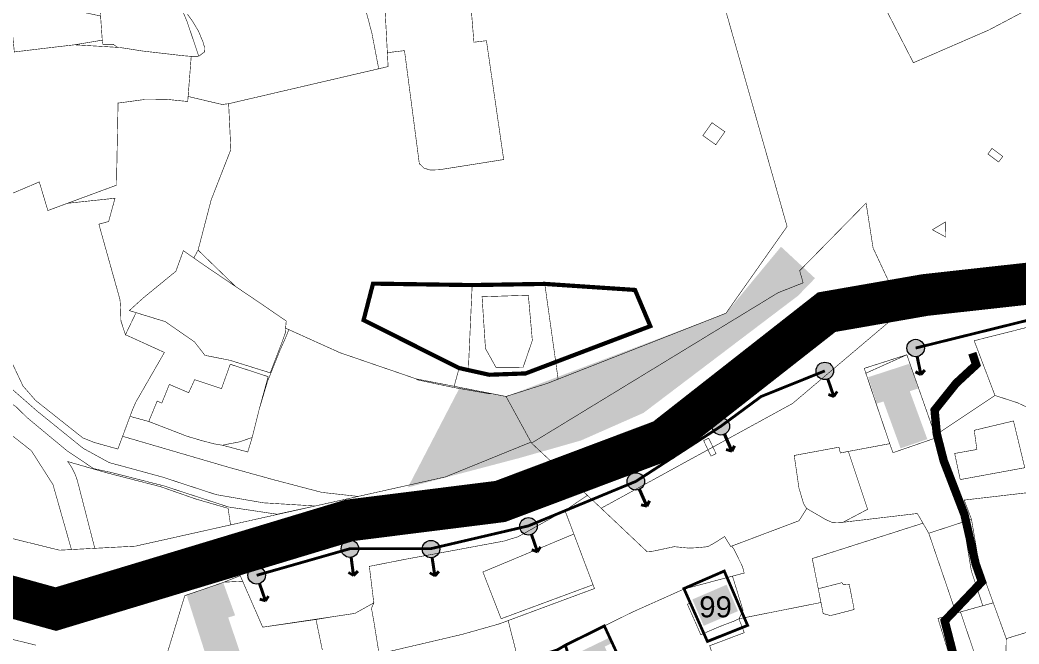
# Model space of a CAD drawing. Header units: millimetres. Extents: x 21689 to 31331, y 37531 to 43751.
# Drawn here: x 27218.5 to 27575.8, y 42486.5 to 42709.7 of the extents above; entities that cross this region are included whole.
import ezdxf

# ---------------------------------------------------------------- set-up
doc = ezdxf.new("R2010")
doc.units = ezdxf.units.MM
doc.linetypes.add('g5_01x0_5', pattern=[0.75, 0.5, -0.25])
doc.layers.add('0.1 ОКН', color=1, linetype='Continuous', lineweight=9, transparency=0.4)
doc.layers.add('00 Дороги', color=252, linetype='Continuous', lineweight=9, transparency=0.2)
for name, color, linetype, lineweight in [('0.15 - Видовые раскрытия', 22, 'Continuous', 9), ('00 границы ОКН', 1, 'Continuous', 40), ('00 номер ОКН', 7, 'Continuous', 15), ('CONTUR', 150, 'Continuous', 9)]:
    doc.layers.add(name, color=color, linetype=linetype, lineweight=lineweight)
doc.layers.add('0.16.3 - пешеходные пути', color=40, linetype='boundary')
doc.layers.add('00 Парки и скверы', color=114, linetype='Continuous', lineweight=9, true_color=0x00a945, transparency=0.5)
doc.layers.add('25. ценная историческая застройка сов пер', color=92, linetype='Continuous', lineweight=0, true_color=0x19df16)
doc.styles.get("Standard").update_dxf_attribs({"font": 'arial.ttf'})
doc.linetypes.add('474_2', pattern='A,1,-0.5,[222,geobl2.shx,S=0.1,R=0,X=0,Y=0],-0.5,3', length=5)
doc.linetypes.add('boundary', pattern='A,7,-3,[1,bnd.shx,S=1,R=0,X=0,Y=0],-3,3', length=16)

# ---------------------------------------------------------------- blocks, each defined once
blk = doc.blocks.new('участки все')
at = {"layer": 'CONTUR', "const_width": 0.2}
for points in [[(4632.43, 5088.72), (4651.3, 5052.02), (4678.37, 5063.77), (4703.91, 5077.27)], [(4703.66, 4960.34), (4673.04, 4952.61), (4680.47, 4933.04), (4659.09, 4918.76), (4648.95, 4947.59), (4633.71, 4942.72), (4642.83, 4915.79), (4625.15, 4912.48), (4624.71, 4914.54), (4608.68, 4911.58), (4610.36, 4899.98), (4611.84, 4894.92), (4612.27, 4893.86), (4613.16, 4892.6), (4610.39, 4888.24), (4586.28, 4879.15), (4585.95, 4879.01), (4583.77, 4882.59), (4580.42, 4880.44), (4577.76, 4878.97), (4574.45, 4878.61), (4571, 4878.44), (4565.77, 4878.96), (4558.21, 4877.35), (4556.01, 4877.2), (4539.62, 4892.7), (4577.83, 4913.62), (4578.89, 4911.35), (4580.71, 4912.21), (4579.59, 4914.57), (4608.09, 4930.17), (4647.34, 4963.38), (4636.87, 4985.81), (4634.38, 5001.84), (4610.62, 4977.65), (4611.86, 4973.31), (4602.89, 4969.77), (4514.72, 4916), (4514.54, 4916.35), (4505.61, 4932.68), (4520.45, 4937.38), (4584.27, 4962.45), (4606.12, 4993.47), (4600.07, 5014.79), (4558.73, 5160.02)], [(4490.22, 5107.64), (4494.11, 5059.36), (4498.6, 5059.91), (4504.76, 5017.4), (4481.78, 5013.76), (4478.5, 5013.63), (4476.24, 5014.35), (4474.59, 5015.94), (4469.29, 5056.36), (4463.16, 5055.62), (4463.43, 5050.65), (4406.39, 5037.37), (4407.18, 5020.96), (4400.15, 5003), (4395.46, 4985.02), (4408.92, 4971.96), (4409.38, 4971.66), (4418.05, 4965.8), (4427, 4959.65), (4426.88, 4958.47), (4426.77, 4957.1), (4446.24, 4948.31), (4473.59, 4938.93), (4487.04, 4936.31), (4488.82, 4942.84), (4492.12, 4942.03), (4492.12, 4942.03), (4493.49, 4972.51), (4519.46, 4972.93), (4523.42, 4944.73), (4524.23, 4938.86), (4584.27, 4962.45), (4606.12, 4993.47), (4600.07, 5014.79), (4558.73, 5160.02)], [(4453.73, 5077.26), (4457.62, 5062.62), (4460.06, 5049.87), (4406.39, 5037.37), (4404.02, 5037.1), (4397.84, 5038.55), (4395.69, 5039.07), (4391.9, 5039.96), (4393.01, 5054.3), (4395.71, 5054.36), (4397.8, 5055.92), (4397.73, 5057.71), (4397.17, 5059.58), (4395.63, 5063.25), (4393.73, 5066.49), (4391.63, 5069.44)], [(4329.35, 5005.44), (4338.66, 5009.39), (4341.74, 4999.17), (4366.27, 5008.23), (4366.84, 5037.6), (4376.25, 5038.86), (4384.21, 5038.93), (4391.75, 5038.16), (4393.01, 5054.3), (4389.97, 5054.55), (4375.56, 5056.22), (4367.67, 5057.45), (4364.75, 5057.64), (4351.29, 5058.44), (4351.29, 5058.44), (4342.67, 5057.43), (4329.74, 5055.88)], [(4329.35, 5005.44), (4338.66, 5009.39), (4341.74, 4999.17), (4348.71, 5001.75), (4365.75, 5003.57), (4363.48, 4995.25), (4359.98, 4994.29), (4362.28, 4986.05), (4363.55, 4981.49), (4365.54, 4974.39), (4367.54, 4967.29), (4367.72, 4964.59), (4367.86, 4959.71), (4369.49, 4954.76), (4383.42, 4948.42), (4373.26, 4930.77), (4372.05, 4928.06), (4366.77, 4913.88), (4366.77, 4913.88), (4358.32, 4916.22), (4354.22, 4917.87), (4337.36, 4931.24), (4332.85, 4936.41), (4327.05, 4948.63)], [(4239.35, 4903.99), (4345.89, 4877.7), (4373.05, 4879.14), (4483.91, 4903.9), (4514.54, 4916.35), (4514.72, 4916), (4534.72, 4897.3), (4526.68, 4891.91), (4509.96, 4882.53), (4504.95, 4880.98), (4484.61, 4877.2), (4469.75, 4874.48), (4456.72, 4871.92), (4458.31, 4858.85), (4451.53, 4855.09), (4418.58, 4850.17), (4410.53, 4868.59), (4404.45, 4866.15), (4390.7, 4861.43), (4379.01, 4823.05)], [(4337.5, 4843.72), (4231.02, 4870)], [(4510.14, 4837.56), (4506.38, 4852.54), (4527.76, 4860.47), (4537.24, 4863.98), (4536.71, 4865.35), (4529.86, 4883.48), (4526.68, 4891.91), (4534.72, 4897.3), (4534.72, 4897.3), (4539.62, 4892.7), (4556.01, 4877.2), (4558.21, 4877.35), (4565.77, 4878.96), (4571, 4878.44), (4574.45, 4878.61), (4577.76, 4878.97), (4580.42, 4880.44), (4583.77, 4882.59), (4585.95, 4879.01), (4586.28, 4879.15), (4586.98, 4878.33), (4590.17, 4871.85), (4590.78, 4869.53), (4586.59, 4868.42), (4569.16, 4863.77), (4550.67, 4855.5), (4526.84, 4843.72)], [(4380.27, 4827.19), (4390.7, 4861.43), (4390.7, 4861.43), (4404.45, 4866.15), (4404.76, 4866.27), (4407.05, 4866.38), (4411.4, 4866.59), (4418.58, 4850.17), (4437.63, 4852.91), (4439.9, 4841.99)], [(4510.14, 4837.56), (4506.38, 4852.52), (4503.08, 4851.31), (4495.39, 4849.14), (4489.98, 4847.61), (4478.99, 4845.03), (4460.19, 4840.64), (4458.33, 4852.21), (4457.48, 4856.91), (4458.31, 4858.85), (4451.53, 4855.09), (4443.7, 4853.92), (4437.63, 4852.91), (4439.9, 4841.99)], [(4664.05, 4840.43), (4660.08, 4853.28), (4666.56, 4855.19), (4668.14, 4855.62), (4678.4, 4825.26)]]:
    blk.add_lwpolyline(points, dxfattribs=at)
for points in [[(4459.52, 5124.08), (4477.5, 5154.55), (4483.01, 5154.67), (4490.22, 5107.64), (4494.11, 5059.36), (4498.6, 5059.91), (4504.76, 5017.4), (4481.78, 5013.76), (4478.5, 5013.63), (4476.24, 5014.35), (4474.59, 5015.94), (4469.29, 5056.36), (4463.16, 5055.62), (4459.52, 5124.08)], [(4361.19, 5060.1), (4360.59, 5068.73), (4359.76, 5080.65), (4353.27, 5082.76), (4352.24, 5087.1), (4362.69, 5087.13), (4377.77, 5087.77), (4380.98, 5086.6), (4385.73, 5080.8), (4391.59, 5066.55), (4395.71, 5054.36), (4393.01, 5054.3), (4389.97, 5054.55), (4375.56, 5056.22), (4367.67, 5057.45), (4366.68, 5057.51), (4365.1, 5058.62), (4361.44, 5058.58), (4361.19, 5060.1)], [(4361.19, 5060.1), (4351.29, 5058.44), (4342.67, 5057.43), (4329.74, 5055.88), (4327.58, 5077.99), (4330.2, 5082.46), (4338.57, 5078), (4346.25, 5078.39), (4353.39, 5073.84), (4352.67, 5070.45), (4360.59, 5068.73), (4361.19, 5060.1)], [(4398.65, 4997.23), (4395.46, 4985.02), (4393.93, 4982.21), (4390.2, 4984.82), (4387.52, 4977.45), (4381.69, 4972.67), (4375.85, 4967.9), (4370.87, 4963.39), (4373.28, 4962.65), (4369.49, 4954.76), (4367.86, 4959.71), (4367.72, 4964.59), (4367.54, 4967.29), (4365.55, 4974.39), (4362.28, 4986.04), (4359.98, 4994.29), (4363.48, 4995.25), (4365.75, 5003.56), (4348.76, 5001.76), (4366.27, 5008.23), (4366.27, 5008.79), (4366.84, 5037.6), (4376.25, 5038.86), (4384.21, 5038.93), (4391.75, 5038.16), (4391.9, 5039.96), (4395.69, 5039.07), (4397.84, 5038.55), (4404.02, 5037.1), (4406.39, 5037.37), (4407.17, 5020.97), (4400.15, 5003), (4398.65, 4997.23)], [(4576.01, 5025.98), (4579.27, 5030.57), (4583.88, 5027.33), (4580.62, 5022.71), (4576.01, 5025.98)], [(4579.27, 5030.57), (4583.88, 5027.33), (4580.62, 5022.71), (4576.01, 5025.98), (4579.27, 5030.57)], [(4579.27, 5030.57), (4583.88, 5027.33), (4580.62, 5022.71), (4576.01, 5025.98), (4579.27, 5030.57)], [(4681.77, 5016.53), (4677.94, 5019.4), (4679.42, 5021.41), (4683.26, 5018.53), (4681.77, 5016.53)], [(4681.77, 5016.53), (4677.94, 5019.4), (4679.42, 5021.41), (4683.26, 5018.53), (4681.77, 5016.53)], [(4634.38, 5001.84), (4636.87, 4985.81), (4647.34, 4963.38), (4608.09, 4930.17), (4539.62, 4892.7), (4514.72, 4916), (4602.89, 4969.77), (4611.86, 4973.31), (4610.62, 4977.65), (4634.38, 5001.84)], [(4658.11, 4992.28), (4662.69, 4995.04), (4662.8, 4989.73), (4658.11, 4992.28)], [(4662.8, 4989.73), (4658.11, 4992.28), (4662.69, 4995.04), (4662.8, 4989.73)], [(4390.2, 4984.82), (4398.06, 4979.32), (4409.38, 4971.66), (4418.05, 4965.8), (4427, 4959.65), (4426.88, 4958.47), (4426.63, 4955.31), (4425.44, 4951.96), (4421.27, 4941.12), (4406.83, 4945.62), (4397.91, 4947.38), (4394.22, 4952.16), (4383.74, 4959.43), (4370.87, 4963.39), (4375.85, 4967.9), (4387.52, 4977.45), (4390.2, 4984.82)], [(4493.49, 4972.51), (4519.46, 4972.93), (4523.42, 4944.73), (4512.61, 4940.92), (4499.61, 4940.44), (4495.59, 4941.19), (4492.12, 4942.03), (4493.49, 4972.51)], [(4497.03, 4968.34), (4513.58, 4968.88), (4515.01, 4952.72), (4511.7, 4943.05), (4502.02, 4943.07), (4498.34, 4949.63), (4498.14, 4951.44), (4497.03, 4968.34)], [(4497.03, 4968.34), (4513.59, 4968.88), (4515.01, 4952.72), (4511.7, 4943.05), (4502.02, 4943.07), (4498.35, 4949.63), (4498.15, 4951.44), (4497.03, 4968.34)], [(4673.04, 4952.61), (4703.66, 4960.34), (4720.35, 4963.14), (4748.82, 4966.2), (4749.21, 4963.31), (4749.71, 4959.67), (4748.77, 4959.63), (4749, 4953.99), (4750.49, 4954.04), (4754.78, 4922.43), (4703.65, 4913.34), (4700, 4920.9), (4695.41, 4927.2), (4688.62, 4930.39), (4680.47, 4933.04), (4673.04, 4952.61)], [(4427.92, 4956.58), (4426.74, 4953.61), (4424.76, 4949.21), (4420.31, 4938.11), (4417.27, 4927.92), (4414.81, 4918.01), (4413.22, 4912.82), (4404.17, 4915.24), (4401.17, 4915.74), (4396.85, 4916.86), (4391.51, 4918.45), (4377.82, 4923.73), (4371.12, 4925.56), (4368.47, 4918.43), (4405.89, 4907.49), (4422.6, 4902.86), (4439.73, 4898.37), (4452.71, 4896.93), (4483.91, 4903.9), (4514.54, 4916.35), (4505.61, 4932.68), (4500.85, 4933.62), (4499.95, 4933.67), (4499.2, 4933.72), (4486.84, 4935.89), (4481.87, 4936.93), (4473.69, 4938.67), (4473.73, 4938.9), (4473.59, 4938.93), (4446.24, 4948.31), (4427.92, 4956.58)], [(4300.54, 4952.08), (4310.12, 4953.59), (4315.84, 4947.26), (4324.41, 4939.24), (4337.76, 4927.55), (4354.32, 4914.16), (4363.69, 4909.02), (4382.66, 4903.87), (4401.92, 4897.57), (4418.83, 4894.64), (4437.36, 4893.51), (4423.76, 4890.56), (4406.39, 4893.14), (4383.25, 4900.69), (4364.73, 4905.41), (4358.11, 4906.87), (4348.65, 4913.21), (4334.24, 4925.16), (4330.46, 4928.91), (4322.98, 4934.28), (4306.01, 4947.83), (4300.54, 4952.08)], [(4642.83, 4915.79), (4644, 4912.57), (4659.29, 4917.84), (4659.08, 4918.79), (4658.17, 4921.39), (4650.13, 4944.23), (4648.95, 4947.59), (4634.28, 4940.98), (4642.83, 4915.79)], [(4240.18, 4923.33), (4252.25, 4926.88), (4281.77, 4919.34), (4291.28, 4926.43), (4293.13, 4925.64), (4297.8, 4943.33), (4335.86, 4913.24), (4343.58, 4901.13), (4350.17, 4877.92), (4345.89, 4877.7), (4239.35, 4903.99), (4234.88, 4905.16), (4240.18, 4923.33)], [(4377.82, 4923.73), (4380.83, 4931.03), (4382.48, 4930.31), (4385.19, 4936.97), (4392.11, 4934.03), (4394.24, 4938.69), (4403.84, 4935.49), (4406.96, 4944.19), (4413.33, 4942.12), (4420.52, 4939.76), (4417.27, 4927.92), (4414.81, 4918.01), (4410.25, 4916.43), (4406.04, 4915.63), (4404.17, 4915.24), (4401.17, 4915.74), (4396.85, 4916.86), (4391.51, 4918.45), (4377.82, 4923.73)], [(4488.82, 4942.84), (4492.12, 4942.03), (4495.59, 4941.19), (4499.61, 4940.44), (4512.61, 4940.92), (4523.42, 4944.73), (4524.23, 4938.86), (4520.45, 4937.38), (4505.61, 4932.68), (4487.04, 4936.31), (4488.82, 4942.84)], [(4666.06, 4912.29), (4674.01, 4913.72), (4673.06, 4920.57), (4687.1, 4923.92), (4691.13, 4907.19), (4668.05, 4902.95), (4666.06, 4912.29)], [(4580.71, 4912.21), (4578.89, 4911.35), (4576.28, 4916.89), (4578.08, 4917.75), (4580.71, 4912.21)], [(4624.71, 4914.54), (4625.15, 4912.48), (4628.05, 4913.01), (4634.94, 4892.33), (4626.15, 4887.69), (4622.43, 4887.54), (4620.07, 4888.58), (4613.16, 4892.6), (4612.27, 4893.86), (4611.84, 4894.92), (4610.36, 4899.98), (4608.68, 4911.58), (4624.71, 4914.54)], [(4348.85, 4909.39), (4362.84, 4905.36), (4382.05, 4900.41), (4394.59, 4896.02), (4406.2, 4892.67), (4407.07, 4886.74), (4373.06, 4879.15), (4358.52, 4878.37), (4352.34, 4902.39), (4351.93, 4903.68), (4351.39, 4905.02), (4350.17, 4907.45), (4348.85, 4909.39)], [(4684.51, 4846.08), (4679.86, 4858.88), (4674.8, 4872.8), (4672.07, 4888.76), (4669.46, 4895.62), (4694.45, 4898.53), (4738.46, 4886.25), (4738.44, 4862.5), (4684.51, 4846.08)], [(4527.76, 4860.47), (4537.24, 4863.98), (4536.71, 4865.35), (4503.84, 4853.18), (4497.33, 4869.9), (4529.86, 4883.48), (4526.68, 4891.91), (4509.96, 4882.53), (4504.95, 4880.98), (4484.61, 4877.2), (4469.75, 4874.48), (4456.72, 4871.92), (4458.31, 4858.85), (4457.48, 4856.91), (4458.33, 4852.21), (4460.19, 4840.64), (4478.99, 4845.03), (4489.98, 4847.61), (4495.39, 4849.14), (4503.08, 4851.31), (4527.76, 4860.47)], [(4586.28, 4879.15), (4586.98, 4878.33), (4590.17, 4871.85), (4590.78, 4869.53), (4586.59, 4868.42), (4590.37, 4856.2), (4588.91, 4853.17), (4618.24, 4858.99), (4617.27, 4863.9), (4615.12, 4874.7), (4654.72, 4887.36), (4652.71, 4890.82), (4626.15, 4887.69), (4622.43, 4887.54), (4620.07, 4888.58), (4613.16, 4892.6), (4610.39, 4888.24), (4586.28, 4879.15)], [(4679.86, 4858.88), (4674.8, 4872.8), (4672.07, 4888.75), (4669.11, 4887.78), (4672.03, 4870.25), (4676.13, 4857.84), (4679.86, 4858.88)], [(4654.72, 4887.36), (4615.12, 4874.7), (4617.27, 4863.9), (4625.72, 4866.08), (4626.28, 4865.36), (4628.35, 4865.48), (4628.88, 4862.77), (4630.12, 4856.49), (4621.66, 4854.3), (4619.02, 4855.04), (4618.24, 4858.99), (4588.91, 4853.17), (4590.8, 4848.2), (4578.43, 4843.53), (4579.16, 4841.28), (4572.26, 4838.7), (4570.77, 4838.05), (4578.24, 4814.13), (4664.05, 4840.43), (4660.08, 4853.28), (4666.56, 4855.19), (4656.8, 4883.75), (4654.72, 4887.36)], [(4656.8, 4883.75), (4666.56, 4855.19), (4676.13, 4857.84), (4672.03, 4870.25), (4669.11, 4887.78), (4656.8, 4883.75)], [(4536.71, 4865.35), (4529.86, 4883.48), (4497.33, 4869.9), (4503.84, 4853.18), (4536.71, 4865.35)], [(4569.16, 4863.77), (4586.59, 4868.42), (4590.37, 4856.2), (4588.91, 4853.17), (4587.02, 4852.28), (4581.99, 4850.38), (4575.26, 4847.48), (4570.48, 4858.35), (4571.56, 4858.92), (4569.16, 4863.77)], [(4668.14, 4855.62), (4676.13, 4857.84), (4679.86, 4858.88), (4684.51, 4846.08), (4684.2, 4831.99), (4685.82, 4827.89), (4691.69, 4812.99), (4702.37, 4780.59), (4708.44, 4782.29), (4718.25, 4756.6), (4720.73, 4757.4), (4724.35, 4746.78), (4698.67, 4738.21), (4685.22, 4778.03), (4685.52, 4778.13), (4673.74, 4812.48), (4672.99, 4814.63), (4676.22, 4814.93), (4678.35, 4814.41), (4682.13, 4813.49), (4680.77, 4818.23), (4678.4, 4825.26), (4668.14, 4855.62)]]:
    blk.add_lwpolyline(points, close=True, dxfattribs=at)
blk = doc.blocks.new('трасса вид раскр')
at = {"layer": '0.15 - Видовые раскрытия', "transparency": 33554687}
h = blk.add_hatch(color=256, dxfattribs=at)
h.dxf.hatch_style = 1
h.paths.add_polyline_path([(-2.77, -1.43, 1), (2.77, 1.43, 1)])
at = {"layer": '0.15 - Видовые раскрытия', "lineweight": 40}
for p, q in [((1.42, -2.78), (4.42, -8.62)), ((4.42, -8.62), (5.3, -6.7)), ((4.42, -8.62), (2.35, -8.22))]:
    blk.add_line(p, q, dxfattribs=at)
at = {"layer": '0.15 - Видовые раскрытия'}
blk.add_circle((0, 0), 3.12, dxfattribs=at)
blk = doc.blocks.new('стрелка вид улицы')
at = {"layer": '0.15 - Видовые раскрытия', "linetype": '474_2'}
h = blk.add_hatch(color=256, dxfattribs=at)
h.dxf.hatch_style = 1
h.paths.add_polyline_path([(-23.36, -2.99), (-23.36, 2.99), (-26.54, 0)])
at = {"layer": '0.15 - Видовые раскрытия', "const_width": 0.2}
blk.add_lwpolyline([(-23.36, -2.99), (-23.36, 2.99), (-26.54, 0), (-23.36, -2.99)], dxfattribs=at)
at = {"layer": '0.15 - Видовые раскрытия', "linetype": '474_2', "const_width": 1}
blk.add_lwpolyline([(-23.36, 0), (0, 0)], dxfattribs=at)

msp = doc.modelspace()

# ---------------------------------------------------------------- hatches: boundary and pattern name
at = {"layer": '0.1 ОКН', "transparency": 33554585}
h = msp.add_hatch(color=1, dxfattribs=at)
h.dxf.hatch_style = 1
h.paths.add_polyline_path([(27463.04, 42493), (27475.3, 42498.27), (27471.24, 42507.71), (27458.99, 42502.44)])
h = msp.add_hatch(color=1, dxfattribs=at)
h.dxf.hatch_style = 1
h.paths.add_polyline_path([(27420.54, 42468.5), (27432.55, 42474.77), (27427.65, 42485.55), (27430.24, 42486.87), (27429.28, 42488.74), (27416.15, 42482.4), (27418.85, 42472.19)])
at = {"layer": '00 Парки и скверы', "transparency": 33554559}
h = msp.add_hatch(color=256, dxfattribs=at)
h.dxf.hatch_style = 1
h.paths.add_polyline_path([(27375.83, 42578.27), (27357.27, 42542.52), (27396.99, 42552.98), (27419.13, 42559.28), (27441.52, 42569.16), (27496.78, 42611.04), (27502.86, 42617.31), (27490.7, 42628.58), (27471.01, 42604.81), (27392.36, 42575.04)])
at = {"layer": '25. ценная историческая застройка сов пер', "lineweight": 30, "true_color": 0x19df16, "transparency": 33554585}
h = msp.add_hatch(color=92, dxfattribs=at)
h.dxf.hatch_style = 1
h.paths.add_polyline_path([(27536.75, 42576.91), (27543.03, 42559.78), (27533.47, 42556.48), (27527.34, 42573.25), (27524.92, 42572.48), (27521.86, 42581.92), (27536.84, 42586.8), (27539.74, 42577.9)])
h = msp.add_hatch(color=92, dxfattribs=at)
h.dxf.hatch_style = 1
h.paths.add_polyline_path([(27291.24, 42508.36), (27278.05, 42504.21), (27290, 42466.79), (27301.51, 42470.82), (27298.75, 42478.9), (27298.77, 42478.91), (27298.53, 42479.61), (27298.53, 42479.64), (27297.67, 42482.13), (27292.99, 42495.97), (27295.45, 42496.75)])

# ---------------------------------------------------------------- linework, layer by layer
at = {"layer": '0.15 - Видовые раскрытия', "linetype": '474_2', "const_width": 1}
for points in [[(28409.89, 42598.56), (28314.6, 42642.88), (28268.8, 42652.84), (28207.38, 42687.27), (28167.1, 42698.41), (28072.39, 42684.73), (28009.6, 42680.73), (27954.61, 42684.66), (27884.64, 42686.33), (27840.23, 42679.77), (27772.96, 42657.17), (27701.93, 42626.74), (27583.03, 42603.3), (27538.85, 42592.35)], [(27506.37, 42584.18), (27483.58, 42575.01), (27469.17, 42564.37), (27438.78, 42544.66), (27400.32, 42528.74), (27365.5, 42520.61), (27336.51, 42520.59), (27303.17, 42511.07)]]:
    msp.add_lwpolyline(points, dxfattribs=at)
at = {"layer": '0.15 - Видовые раскрытия', "linetype": 'g5_01x0_5', "ltscale": 7, "const_width": 1.5, "elevation": -2.93, "flags": 128}
msp.add_lwpolyline([(27341.4, 42602.33), (27375.57, 42585.2), (27386.35, 42582.8), (27399.35, 42583.27), (27443.96, 42600.19), (27438.48, 42613.13), (27406.2, 42615.29), (27380.23, 42614.87), (27344.78, 42615.39), (27341.4, 42602.33)], close=True, dxfattribs=at)
msp.add_lwpolyline([(27341.4, 42602.33), (27375.57, 42585.2), (27386.35, 42582.8), (27399.35, 42583.27), (27443.96, 42600.19), (27438.48, 42613.13), (27406.2, 42615.29), (27380.23, 42614.87), (27344.78, 42615.39), (27341.4, 42602.33)], close=True, dxfattribs=at)
at = {"layer": '0.16.3 - пешеходные пути', "color": 40, "true_color": 0xf8d731, "transparency": 33554687, "const_width": 3, "flags": 128}
msp.add_lwpolyline([(27559.12, 42590.53), (27560.5, 42586.38), (27553.33, 42579.75), (27545.64, 42570.14), (27546.4, 42561.7), (27548.89, 42552.03), (27556.3, 42532.83), (27560.32, 42515.12), (27562.56, 42508.81), (27549.24, 42494.79), (27554.08, 42475.98)], dxfattribs=at)
at = {"layer": '00 границы ОКН', "const_width": 1}
for points in [[(27455.97, 42506.33), (27470.4, 42512.6), (27478.75, 42493.17), (27464.38, 42487.43), (27455.97, 42506.33)], [(27413.58, 42486.08), (27427.51, 42492.96), (27433.57, 42479.88), (27438.02, 42471.21), (27430.75, 42467.92), (27420.38, 42464.18), (27413.58, 42486.08)], [(27392.23, 42477.34), (27394.59, 42479.18), (27396.89, 42479.92), (27410.71, 42484.42), (27413.58, 42486.08), (27420.38, 42464.18), (27399.24, 42458.75), (27392.23, 42477.34)]]:
    msp.add_lwpolyline(points, close=True, dxfattribs=at)
at = {"layer": '00 Дороги', "lineweight": 9, "const_width": 15}
for points in [[(27524.87, 42608.29), (27542.21, 42611.31), (27650.84, 42623.34), (27727.85, 42644.57), (27787.07, 42674.06), (27839.35, 42688.52), (27892.35, 42693.96), (28007.09, 42691.57), (28077.63, 42694.54), (28126.29, 42701.78), (28165.13, 42707.72), (28193.4, 42704.89), (28329.31, 42657.28), (28396.18, 42640.9), (28485.29, 42628.57), (28544.08, 42624.51), (28665.82, 42601.64), (28711.15, 42595.98), (28781.49, 42601.06), (28817.9, 42611.63), (28892.9, 42629.3), (28958.29, 42651.81), (29022.95, 42667.67), (29090.75, 42673.09)], [(26775.06, 42624.98), (27231.34, 42498.99), (27336.37, 42530.72), (27390.28, 42537.48), (27448.71, 42559.46), (27507.03, 42605.18), (27524.87, 42608.29)]]:
    msp.add_lwpolyline(points, dxfattribs=at)

# ---------------------------------------------------------------- block references
at = {"layer": '0.15 - Видовые раскрытия'}
for name, p, rotation in [('стрелка вид улицы', (27491.7, 42597.24), 41.66522590140504), ('трасса вид раскр', (27538.85, 42592.35), 344.0018730332089), ('трасса вид раскр', (27506.37, 42584.18), 352.6075335894442), ('трасса вид раскр', (27469.17, 42564.37), 356.8962000898202), ('трасса вид раскр', (27438.78, 42544.66), 356.8962000898202), ('трасса вид раскр', (27400.38, 42528.6), 352.0966434551496), ('трасса вид раскр', (27336.51, 42520.59), 340.7932655815458), ('трасса вид раскр', (27365.53, 42520.46), 340.8041115096028), ('трасса вид раскр', (27303.17, 42511.07), 351.6660410835168), ('стрелка вид улицы', (27228.28, 42499.72), 344.8073603180053)]:
    msp.add_blockref(name, p, dxfattribs=dict(at, rotation=rotation))
at = {"layer": 'CONTUR'}
msp.add_blockref('участки все', (22886.75, 37642.36), dxfattribs=at)

# ---------------------------------------------------------------- texts
at = {"layer": '00 номер ОКН', "color": 4, "insert": (27461.47, 42503.55), "char_height": 7.5, "attachment_point": 1}
msp.add_mtext_dynamic_manual_height_columns('{\\C7;99}', width=7.5, gutter_width=12.5, heights=[0], dxfattribs=at)

doc.saveas('drawing.dxf')
